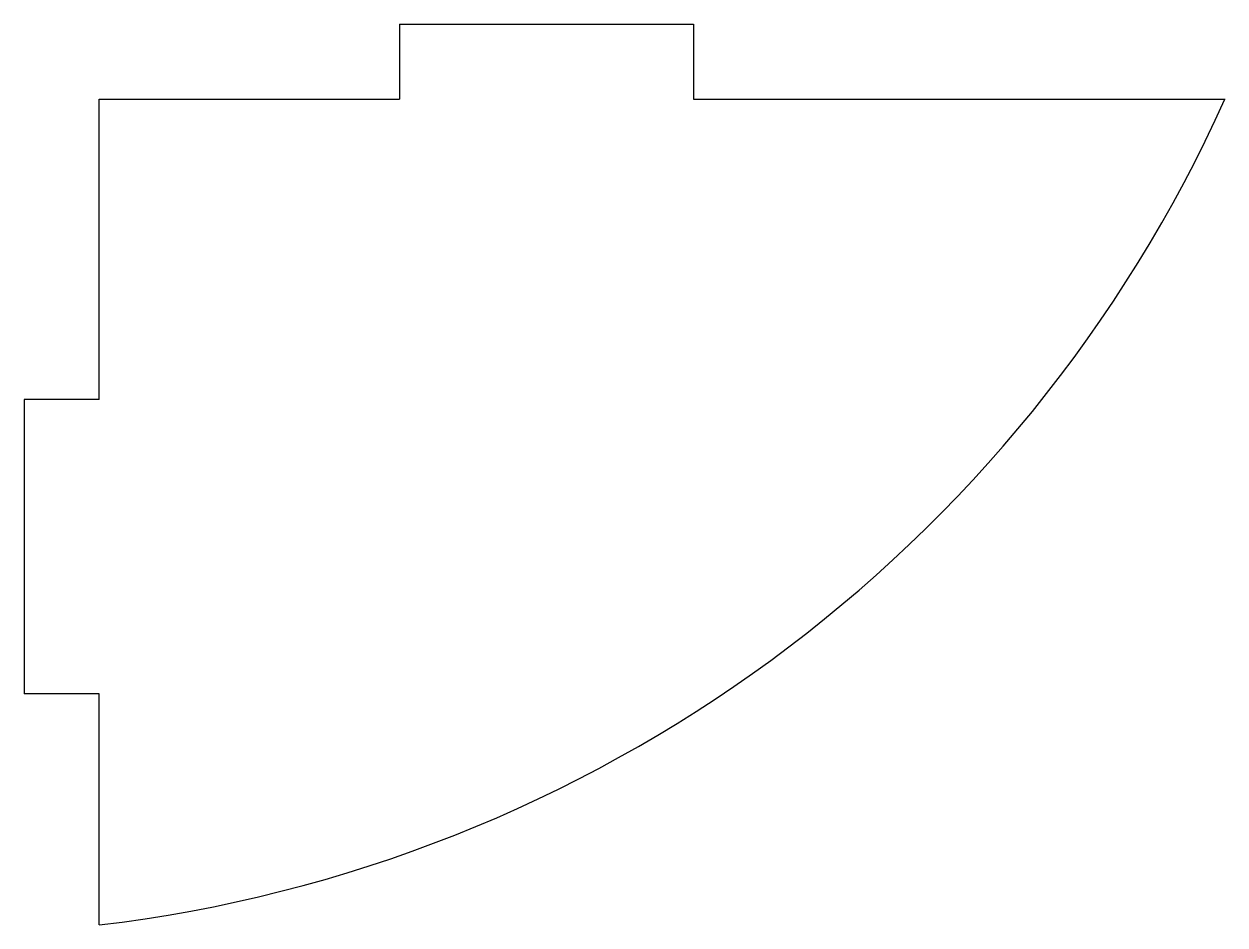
# Model space of a CAD drawing. Extents: x -2.6 to -0.6, y -1.75 to -0.25.
import ezdxf

# ---------------------------------------------------------------- set-up
doc = ezdxf.new("R2010")
doc.units = 0
doc.layers.add('VISIBLE', color=7, linetype='CONTINUOUS')

msp = doc.modelspace()

# ---------------------------------------------------------------- linework, layer by layer
at = {"layer": 'VISIBLE'}
for p, q in [((-1.977, -0.2534, 0.125), (-1.487, -0.2534, 0.125)), ((-1.977, -0.2534, 0.125), (-1.977, -0.3784, 0.125)), ((-1.487, -0.2534, 0.125), (-1.487, -0.3784, 0.125)), ((-2.477, -0.3784, 0.125), (-1.977, -0.3784, 0.125)), ((-2.477, -0.8784, 0.125), (-2.477, -0.3784, 0.125)), ((-1.487, -0.3784, 0.125), (-0.602, -0.3784, 0.125)), ((-2.477, -0.8784, 0.125), (-2.602, -0.8784, 0.125)), ((-2.602, -0.8784, 0.125), (-2.602, -1.3684, 0.125)), ((-2.477, -1.3684, 0.125), (-2.602, -1.3684, 0.125)), ((-2.477, -1.7534, 0.125), (-2.477, -1.3684, 0.125))]:
    msp.add_line(p, q, dxfattribs=at)
msp.add_arc((-2.7544, 0.5907, 0.125), 2.3605, 276.7479, 335.7598, dxfattribs=at)

doc.saveas('drawing.dxf')
